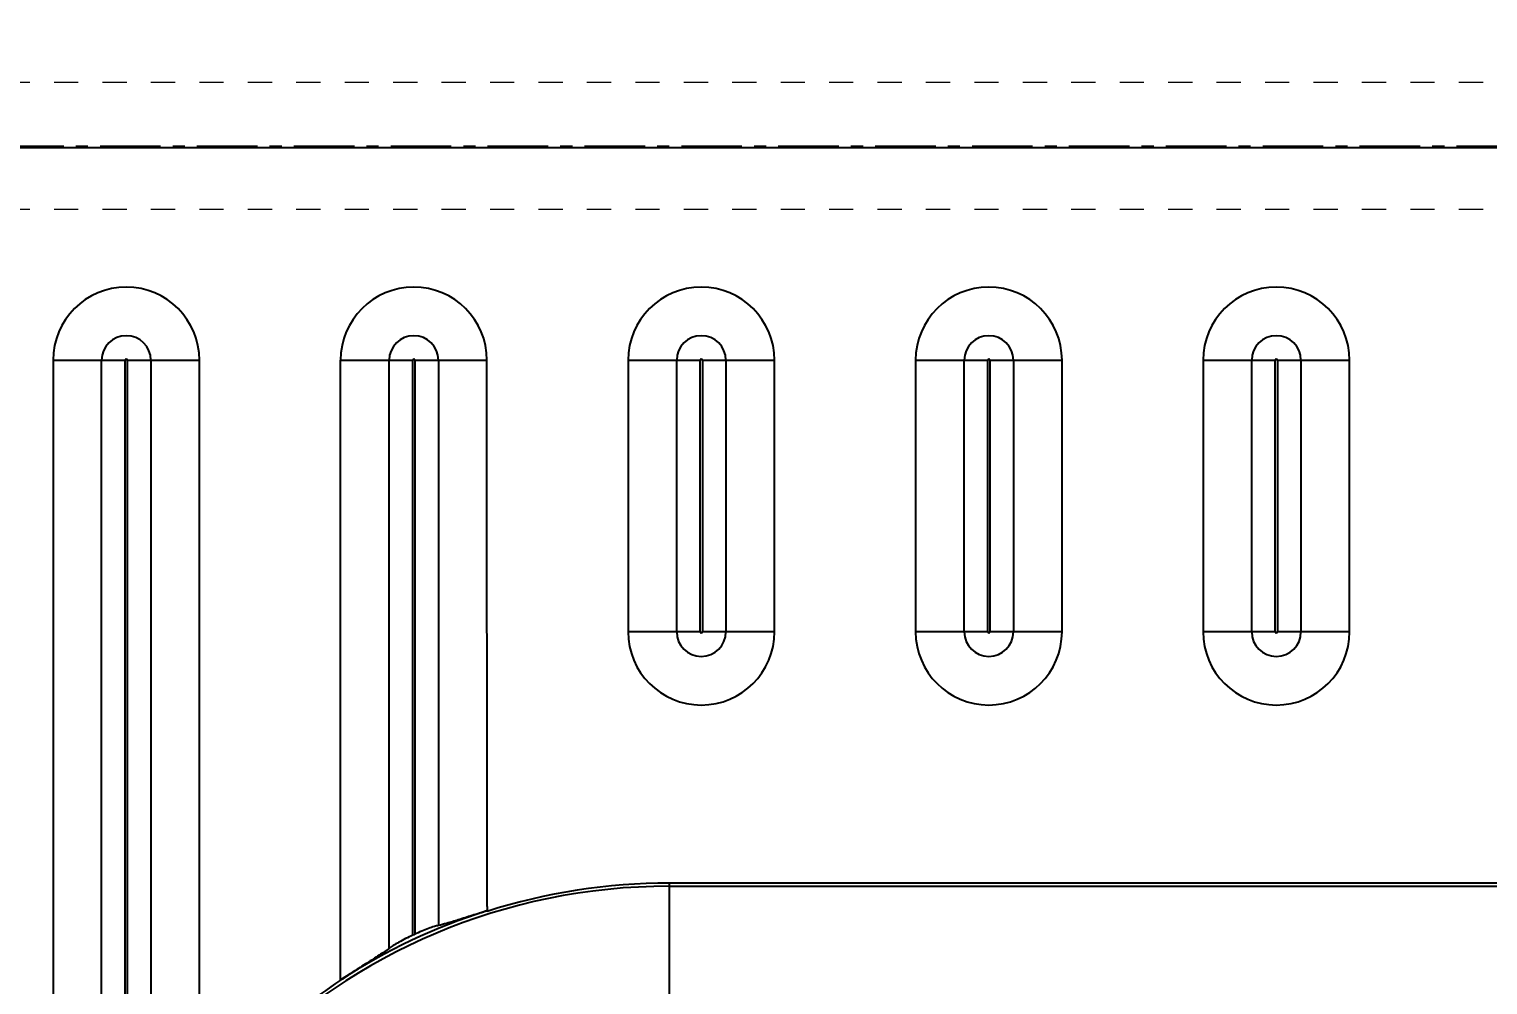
# Model space of a CAD drawing. Header units: millimetres. Extents: x -2895 to -298, y -11750 to -2997.
# Drawn here: x -1741 to -1649.3, y -6547.4 to -6487.3 of the extents above; entities that cross this region are included whole.
import ezdxf

# ---------------------------------------------------------------- set-up
doc = ezdxf.new("R2010")
doc.units = ezdxf.units.MM
doc.header["$LTSCALE"] = 16.335
doc.header["$PDMODE"] = 3
doc.header["$PDSIZE"] = 0.3125
doc.linetypes.add('CENTER', pattern=[0.6, 0.375, -0.075, 0.075, -0.075])
doc.linetypes.add('HIDDEN', pattern=[0.2, 0.1, -0.1])
doc.layers.get('0').update_dxf_attribs({"linetype": 'CONTINUOUS'})
doc.layers.get('Defpoints').update_dxf_attribs({"linetype": 'CONTINUOUS'})
doc.layers.add('cool', color=153, linetype='HIDDEN', lineweight=9)
doc.styles.get("Standard").update_dxf_attribs({"font": 'txt', "width": 0.8})
doc.dimstyles.new('ISO-25', dxfattribs={"dimtxt": 8, "dimasz": 6, "dimexe": 0, "dimexo": 0, "dimgap": 0, "dimtad": 1, "dimdsep": 46, "dimtxsty": 'Standard', "dimcen": 0, "dimclrd": 4, "dimclre": 4, "dimclrt": 6, "dimazin": 0, "dimtfac": 1, "dimtofl": 0, "dimtmove": 0, "dimatfit": 3, "dimfxl": 0, "dimarcsym": 0})

# ---------------------------------------------------------------- blocks, each defined once
blk = doc.blocks.new('*D538')
at = {"color": 4, "lineweight": -2, "transparency": 16777216}
blk.add_line((-1582.879, -6526.891), (-1620.746, -6562.587), dxfattribs=at)
at = {"color": 4, "transparency": 16777216}
blk.add_solid([(-1621.432, -6561.86), (-1620.06, -6563.315), (-1625.112, -6566.703)], dxfattribs=at)
at = {"layer": 'Defpoints', "color": 0, "transparency": 16777216}
for p in [(-1625.112, -6566.703), (-1627.659, -6569.104)]:
    blk.add_point(p, dxfattribs=at)
at = {"color": 6, "transparency": 16777216, "insert": (-1603.186, -6538.909), "char_height": 8, "attachment_point": 5, "rotation": 43.31005, "bg_fill": 3, "box_fill_scale": 1.1, "bg_fill_color": 256, "bg_fill_true_color": 13158600, "bg_fill_transparency": 0}
blk.add_mtext('∅3.5(\\M+5CFE2\\M+5D5EB)', dxfattribs=at)
blk = doc.blocks.new('147')
at = {"layer": 'cool', "ltscale": 0.932966}
for p, q in [((229.566, -3849.566), (-211.774, -3849.566)), ((229.566, -3857.566), (-211.774, -3857.566))]:
    blk.add_line(p, q, dxfattribs=at)
at = {"layer": 'cool', "color": 1, "linetype": 'CENTER', "ltscale": 0.621977}
blk.add_line((243.896, -3853.566), (-226.104, -3853.566), dxfattribs=at)
blk = doc.blocks.new('*D548')
at = {"color": 4, "lineweight": -2, "transparency": 16777216}
blk.add_line((-1838.836, -6494.623), (-1881.005, -6494.623), dxfattribs=at)
at = {"layer": 'Defpoints', "color": 0, "transparency": 16777216}
for p in [(-1838.836, -6494.623), (-1626.385, -6601.624)]:
    blk.add_point(p, dxfattribs=at)
at = {"color": 6, "transparency": 16777216, "insert": (-1875.805, -6491.623), "char_height": 6, "attachment_point": 5, "bg_fill": 3, "box_fill_scale": 1.1, "bg_fill_color": 256, "bg_fill_true_color": 13158600, "bg_fill_transparency": 0}
blk.add_mtext('107', dxfattribs=at)
at = {"layer": 'Defpoints', "color": 0, "transparency": 16777216}
blk.add_point((-1870.605, -6494.623), dxfattribs=at)
blk = doc.blocks.new('*D556')
at = {"color": 4, "lineweight": -2, "transparency": 16777216}
blk.add_line((-1840.185, -6441.623), (-1881.005, -6441.623), dxfattribs=at)
at = {"layer": 'Defpoints', "color": 0, "transparency": 16777216}
for p in [(-1840.185, -6441.623), (-1626.385, -6601.624)]:
    blk.add_point(p, dxfattribs=at)
at = {"color": 6, "transparency": 16777216, "insert": (-1875.805, -6438.623), "char_height": 6, "attachment_point": 5, "bg_fill": 3, "box_fill_scale": 1.1, "bg_fill_color": 256, "bg_fill_true_color": 13158600, "bg_fill_transparency": 0}
blk.add_mtext('160', dxfattribs=at)
at = {"layer": 'Defpoints', "color": 0, "transparency": 16777216}
blk.add_point((-1870.605, -6441.623), dxfattribs=at)
blk = doc.blocks.new('*D558')
at = {"color": 4, "lineweight": -2, "transparency": 16777216}
blk.add_line((-1831.385, -6437.807), (-1831.385, -6394.207), dxfattribs=at)
at = {"layer": 'Defpoints', "color": 0, "transparency": 16777216}
for p in [(-1831.385, -6406.207), (-1831.385, -6437.807), (-1626.385, -6601.624)]:
    blk.add_point(p, dxfattribs=at)
at = {"color": 6, "transparency": 16777216, "insert": (-1834.385, -6400.207), "char_height": 6, "attachment_point": 5, "rotation": 90, "bg_fill": 3, "box_fill_scale": 1.1, "bg_fill_color": 256, "bg_fill_true_color": 13158600, "bg_fill_transparency": 0}
blk.add_mtext('205', dxfattribs=at)

msp = doc.modelspace()

# ---------------------------------------------------------------- linework, layer by layer
at = {"color": 7, "linetype": 'Continuous'}
for p, q in [((-1791.573, -6494.708), (-1461.197, -6494.708)), ((-1703.351, -6508.106), (-1703.351, -6525.191)), ((-1703.351, -6508.106), (-1698.812, -6508.106)), ((-1700.294, -6525.191), (-1700.294, -6508.106)), ((-1698.812, -6525.191), (-1698.812, -6508.106)), ((-1698.678, -6508.106), (-1698.678, -6525.191)), ((-1698.678, -6508.106), (-1694.139, -6508.106)), ((-1697.196, -6508.106), (-1697.196, -6525.191)), ((-1694.139, -6525.191), (-1694.139, -6508.106)), ((-1685.261, -6508.106), (-1685.261, -6525.191)), ((-1685.261, -6508.106), (-1680.722, -6508.106)), ((-1682.204, -6525.191), (-1682.204, -6508.106)), ((-1680.722, -6525.191), (-1680.722, -6508.106)), ((-1680.588, -6508.106), (-1680.588, -6525.191)), ((-1680.588, -6508.106), (-1676.049, -6508.106)), ((-1679.106, -6508.106), (-1679.106, -6525.191)), ((-1676.049, -6525.191), (-1676.049, -6508.106)), ((-1667.171, -6508.106), (-1667.171, -6525.191)), ((-1667.171, -6508.106), (-1662.632, -6508.106)), ((-1664.114, -6525.191), (-1664.114, -6508.106)), ((-1662.632, -6525.191), (-1662.632, -6508.106)), ((-1662.498, -6508.106), (-1662.498, -6525.191)), ((-1662.498, -6508.106), (-1657.959, -6508.106)), ((-1661.016, -6508.106), (-1661.016, -6525.191)), ((-1657.959, -6525.191), (-1657.959, -6508.106)), ((-1698.812, -6525.191), (-1703.351, -6525.191)), ((-1694.139, -6525.191), (-1698.678, -6525.191)), ((-1680.722, -6525.191), (-1685.261, -6525.191)), ((-1676.049, -6525.191), (-1680.588, -6525.191)), ((-1662.632, -6525.191), (-1667.171, -6525.191)), ((-1657.959, -6525.191), (-1662.498, -6525.191))]:
    msp.add_line(p, q, dxfattribs=at)
for centre, radius, start, end in [((-1698.745, -6508.106), 4.606, 0, 180), ((-1680.655, -6508.106), 4.606, 0, 180), ((-1662.565, -6508.106), 4.606, 0, 180), ((-1698.745, -6508.106), 1.549, 0.00138, 179.99862), ((-1680.655, -6508.106), 1.549, 0.00138, 179.99862), ((-1662.565, -6508.106), 1.549, 0.00138, 179.99862), ((-1698.745, -6508.106), 0.0669, 0, 180), ((-1680.655, -6508.106), 0.0669, 0, 180), ((-1662.565, -6508.106), 0.0669, 0, 180), ((-1698.745, -6525.191), 4.606, 180, 360), ((-1698.745, -6525.191), 1.549, 180.00138, 359.99862), ((-1698.745, -6525.191), 0.0669, 180, 0), ((-1680.655, -6525.191), 4.606, 180, 360), ((-1680.655, -6525.191), 1.549, 180.00138, 359.99862), ((-1680.655, -6525.191), 0.0669, 180, 0), ((-1662.565, -6525.191), 4.606, 180, 360), ((-1662.565, -6525.191), 1.549, 180.00138, 359.99862), ((-1662.565, -6525.191), 0.0669, 180, 0)]:
    msp.add_arc(centre, radius, start, end, dxfattribs=at)

# ---------------------------------------------------------------- next in the draw order: dimensions: what is measured, and where the dimension line sits
dim = msp.add_diameter_dim_2p(p1=(-1627.659, -6569.104), p2=(-1625.112, -6566.703), text='<>(镶针)', dimstyle='ISO-25', override={"dimfxl": 1.25})
dim.commit()
dim.dimension.update_dxf_attribs({"geometry": '*D538', "text_midpoint": (-1603.186, -6538.909)})

# ---------------------------------------------------------------- next in the draw order: block references
msp.add_blockref('147', (-1635.281, -2641.058))

# ---------------------------------------------------------------- next in the draw order: dimensions: what is measured, and where the dimension line sits
dim = msp.add_ordinate_dim(feature_location=(-1838.836, -6494.623), offset=(-31.769, 0), dtype=0, origin=(-1626.385, -6601.624), dimstyle='ISO-25', override={"dimtxt": 6, "dimfxl": 1.25})
dim.commit()
dim.dimension.update_dxf_attribs({"geometry": '*D548', "text_midpoint": (-1875.805, -6491.623)})

# ---------------------------------------------------------------- next in the draw order: linework, layer by layer
for p, q in [((-1739.531, -6508.106), (-1739.531, -6653.831)), ((-1739.531, -6508.106), (-1734.992, -6508.106)), ((-1736.474, -6565.511), (-1736.474, -6508.106)), ((-1734.992, -6561.896), (-1734.992, -6508.106)), ((-1734.858, -6508.106), (-1734.858, -6561.63)), ((-1734.858, -6508.106), (-1730.319, -6508.106)), ((-1733.376, -6508.106), (-1733.376, -6559.145)), ((-1730.316, -6555.117), (-1730.319, -6508.106)), ((-1721.441, -6547.117), (-1721.441, -6508.106)), ((-1721.441, -6508.106), (-1716.902, -6508.106)), ((-1718.384, -6545.107), (-1718.384, -6508.106)), ((-1716.902, -6544.281), (-1716.902, -6508.106)), ((-1716.768, -6508.106), (-1716.768, -6544.218)), ((-1716.768, -6508.106), (-1712.229, -6508.106)), ((-1715.286, -6508.106), (-1715.286, -6543.666)), ((-1712.227, -6542.466), (-1712.229, -6508.106)), ((-1703.351, -6508.106), (-1703.351, -6525.191)), ((-1703.351, -6508.106), (-1698.812, -6508.106)), ((-1700.294, -6525.191), (-1700.294, -6508.106)), ((-1698.812, -6525.191), (-1698.812, -6508.106)), ((-1698.678, -6508.106), (-1698.678, -6525.191)), ((-1698.678, -6508.106), (-1694.139, -6508.106)), ((-1697.196, -6508.106), (-1697.196, -6525.191)), ((-1694.139, -6525.191), (-1694.139, -6508.106)), ((-1685.261, -6508.106), (-1685.261, -6525.191)), ((-1685.261, -6508.106), (-1680.722, -6508.106)), ((-1682.204, -6525.191), (-1682.204, -6508.106)), ((-1680.722, -6525.191), (-1680.722, -6508.106)), ((-1680.588, -6508.106), (-1680.588, -6525.191)), ((-1680.588, -6508.106), (-1676.049, -6508.106)), ((-1679.106, -6508.106), (-1679.106, -6525.191)), ((-1676.049, -6525.191), (-1676.049, -6508.106)), ((-1667.171, -6508.106), (-1667.171, -6525.191)), ((-1667.171, -6508.106), (-1662.632, -6508.106)), ((-1664.114, -6525.191), (-1664.114, -6508.106)), ((-1662.632, -6525.191), (-1662.632, -6508.106)), ((-1662.498, -6508.106), (-1662.498, -6525.191)), ((-1662.498, -6508.106), (-1657.959, -6508.106)), ((-1661.016, -6508.106), (-1661.016, -6525.191)), ((-1657.959, -6525.191), (-1657.959, -6508.106)), ((-1698.812, -6525.191), (-1703.351, -6525.191)), ((-1694.139, -6525.191), (-1698.678, -6525.191)), ((-1680.722, -6525.191), (-1685.261, -6525.191)), ((-1676.049, -6525.191), (-1680.588, -6525.191)), ((-1662.632, -6525.191), (-1667.171, -6525.191)), ((-1657.959, -6525.191), (-1662.498, -6525.191)), ((-1700.755, -6552.198), (-1700.755, -6541.006)), ((-1552.015, -6541.006), (-1700.755, -6541.006)), ((-1700.755, -6541.2), (-1552.015, -6541.2)), ((-1712.227, -6542.466), (-1712.225, -6542.78))]:
    msp.add_line(p, q, dxfattribs=at)
for centre, radius, start, end in [((-1734.925, -6508.106), 4.606, 0, 180), ((-1716.835, -6508.106), 4.606, 0, 180), ((-1698.745, -6508.106), 4.606, 0, 180), ((-1680.655, -6508.106), 4.606, 0, 180), ((-1662.565, -6508.106), 4.606, 0, 180), ((-1734.925, -6508.106), 1.549, 0.00138, 179.99862), ((-1716.835, -6508.106), 1.549, 0.00138, 179.99862), ((-1698.745, -6508.106), 1.549, 0.00138, 179.99862), ((-1680.655, -6508.106), 1.549, 0.00138, 179.99862), ((-1662.565, -6508.106), 1.549, 0.00138, 179.99862), ((-1734.925, -6508.106), 0.0669, 0, 180), ((-1716.835, -6508.106), 0.0669, 0, 180), ((-1698.745, -6508.106), 0.0669, 0, 180), ((-1680.655, -6508.106), 0.0669, 0, 180), ((-1662.565, -6508.106), 0.0669, 0, 180), ((-1698.745, -6525.191), 4.606, 180, 360), ((-1698.745, -6525.191), 1.549, 180.00138, 359.99862), ((-1698.745, -6525.191), 0.0669, 180, 0), ((-1680.655, -6525.191), 4.606, 180, 360), ((-1680.655, -6525.191), 1.549, 180.00138, 359.99862), ((-1680.655, -6525.191), 0.0669, 180, 0), ((-1662.565, -6525.191), 4.606, 180, 360), ((-1662.565, -6525.191), 1.549, 180.00138, 359.99862), ((-1662.565, -6525.191), 0.0669, 180, 0), ((-1700.755, -6578.958), 37.759, 90, 180), ((-1700.756, -6578.949), 37.943, 89.99872, 107.59392), ((-1700.755, -6578.958), 37.989, 107.6131, 122.99151), ((-1700.755, -6578.958), 38.253, 114.74696, 114.96798)]:
    msp.add_arc(centre, radius, start, end, dxfattribs=at)
for points, knots in [([(-1712.221, -6542.76), (-1712.536, -6542.86), (-1713.148, -6543.029), (-1713.992, -6543.305), (-1714.696, -6543.519), (-1715.112, -6543.633), (-1715.286, -6543.666)], [0, 0, 0, 0, 0.309636, 0.595627, 0.833721, 1, 1, 1, 1]), ([(-1716.902, -6544.281), (-1717.2, -6544.419), (-1717.615, -6544.629), (-1718.104, -6544.915), (-1718.303, -6545.046), (-1718.384, -6545.107)], [0, 0, 0, 0, 0.579809, 0.820391, 1, 1, 1, 1]), ([(-1715.286, -6543.666), (-1715.372, -6543.682), (-1715.579, -6543.742), (-1716.078, -6543.914), (-1716.483, -6544.087), (-1716.768, -6544.218)], [0, 0, 0, 0, 0.166404, 0.405503, 1, 1, 1, 1]), ([(-1718.384, -6545.107), (-1718.559, -6545.239), (-1718.988, -6545.526), (-1719.71, -6545.987), (-1720.556, -6546.52), (-1721.137, -6546.92), (-1721.441, -6547.118)], [0, 0, 0, 0, 0.179852, 0.422065, 0.702375, 1, 1, 1, 1]), ([(-1721.441, -6547.117), (-1723.108, -6548.218), (-1726.288, -6550.663), (-1729.053, -6553.57), (-1730.316, -6555.117)], [0, 0, 0, 0, 0.50001, 1, 1, 1, 1])]:
    msp.add_open_spline(points, degree=3, knots=knots, dxfattribs=at)

# ---------------------------------------------------------------- next in the draw order: dimensions: what is measured, and where the dimension line sits
dim = msp.add_ordinate_dim(feature_location=(-1840.185, -6441.623), offset=(-30.42, 0), dtype=0, origin=(-1626.385, -6601.624), dimstyle='ISO-25', override={"dimtxt": 6, "dimfxl": 1.25})
dim.commit()
dim.dimension.update_dxf_attribs({"geometry": '*D556', "text_midpoint": (-1875.805, -6438.623)})

# ---------------------------------------------------------------- next in the draw order: dimensions: what is measured, and where the dimension line sits
dim = msp.add_ordinate_dim(feature_location=(-1831.385, -6437.807), offset=(0, 31.6), dtype=1, origin=(-1626.385, -6601.624), dimstyle='ISO-25', override={"dimtxt": 6, "dimfxl": 1.25})
dim.commit()
dim.dimension.update_dxf_attribs({"geometry": '*D558', "text_midpoint": (-1834.385, -6400.207)})

doc.saveas('drawing.dxf')
